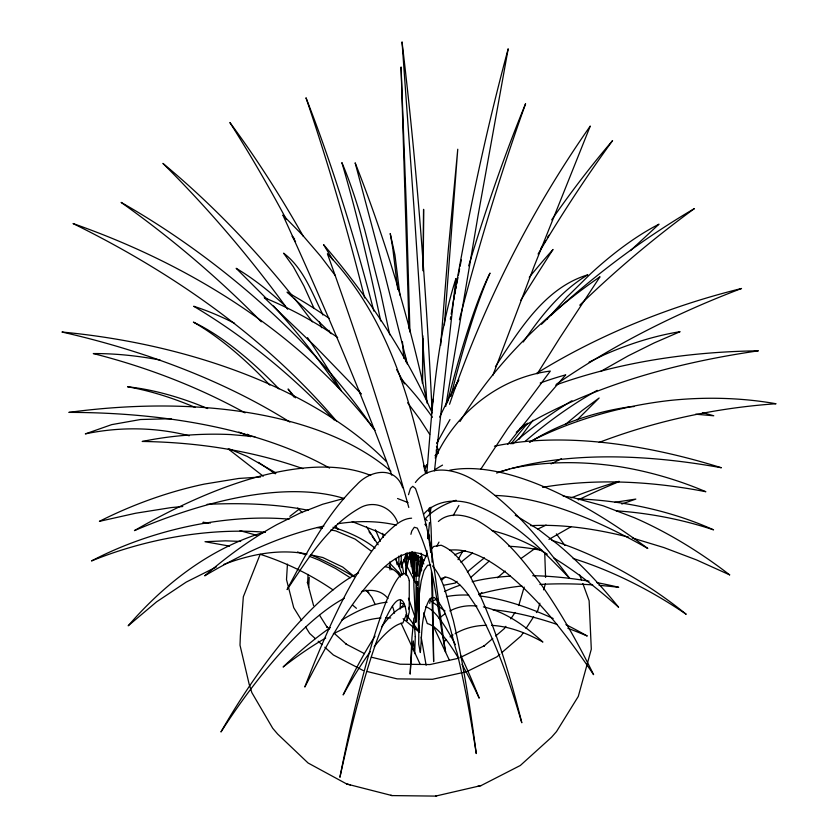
<?xml version="1.0" encoding="UTF-8"?>
<svg xmlns="http://www.w3.org/2000/svg" width="838" height="838" viewBox="0 0 838 838"><rect width="100%" height="100%" fill="white"/><g stroke="black" fill="none" stroke-linecap="round" stroke-linejoin="round"><path stroke-width="1.26" d="M409.677 552.661L409.468 559.302L408.441 557.05M411.249 552.305L411.196 566.54L413.008 552.347M413.155 552.347L413.103 563.964L412.998 553.3M418.728 625.871L418.717 628.427L416.591 581.645M418.759 619.471L418.832 601.558M413.7 552.63L413.658 561.701L412.715 553.845M414.014 557.951L413.867 585.951L415.365 617.973L408.452 598.217M414.391 552.996L414.192 559.302M414.894 552.074L414.841 559.857L413.281 554.829M423.263 270.842L423.588 209.332L423.211 270.8M416.025 560.14L416.036 557.595M414.37 554.829L416.276 558.118L416.308 554.243M422.425 383.511L422.771 335.713M422.52 382.757L422.823 338.657M418.654 590.738L417.492 594.414L417.554 587.92M417.575 585.333L417.607 581.436M417.649 576.251L417.816 555.479M417.932 564.142L418.005 555.248M420.634 556.767L420.477 571.987L421.2 565.503M422.059 566.467L422.143 558.862M424.887 468.442L424.918 465.844M427.799 538.687L427.914 531.229M428.05 535.44L428.134 530.444M429.37 543.003L429.496 535.545M436.65 456.26L436.263 449.891M438.222 453.41L438.305 449.597L436.462 446.329M416.046 617.072L415.826 622.163L415.009 614.872M308.08 574.418L307.609 583.185L307.357 582.117L313.59 605.654M308.698 587.438L309.222 577.382M406.21 575.235L406.734 565.241M287.444 564.131L286.502 579.603L293.719 607.676L301.68 620.56M415.365 617.973L416.077 606.649M417.722 594.016L415.826 622.163L416.172 572.553L418.675 561.219M426.825 473.334C432.261 408.022 435.833 341.412 455.924 278.583L434.493 470.809M427.809 533.408L427.998 530.81M440.631 345.424L448.236 250.541L457.758 149.237L444.391 324.872M417.492 594.414L417.701 591.806M418.906 576.146L420.425 556.579M407.268 559.019L407.813 552.808M426.448 555.699L426.898 550.692M428.04 538.006L429.475 522.472M430.323 513.579L430.921 507.241M421.483 562.906L421.912 559.019M428.742 511.526L429.182 508.121M445.701 406.493L478.079 215.45L508.184 48.803C484.615 136.185 466.158 224.898 451.19 314.145M450.32 319.236L450.75 316.691M453.976 298.998L454.416 296.495M454.856 293.991L455.516 290.231M455.757 288.963L456.239 286.449M456.72 283.925L457.925 277.619M458.407 275.094L459.612 268.789M460.093 266.264L461.309 259.958M410.379 552.389L406.797 567.797L406.797 553.572M429.685 603.339L430.879 598.374M410.903 534.319L411.793 530.978L414.318 527.27L417.293 528.097C435.613 566.519 437.027 610.912 445.627 652.142C436.65 597.62 434.398 540.772 415.48 488.491L412.757 486.291L410.442 488.47L408.504 494.692M539.861 603.182L537.787 610.462L536.404 612.578M543.673 589.837L545.402 583.772M518.743 605.528L524.159 587.061M437.185 443.051L438.284 439.384M449.545 404.272C483.023 305.524 530.464 211.469 590.277 126.046L534.068 266.463L492.859 375.34M406.42 553.007L401.266 567.724L401.213 554.787M406.66 613.667L402.869 623.022A372.606 61.425 -71.9 0 0 374.157 646.643M408.556 608.985L409.499 606.649M260 554.704L243.334 596.792L240.359 635.812L240.003 645.176L249.169 684.269L251.871 692.649L272.717 728.285L277.65 734.067L308.08 762.999L346.743 784.001L392.069 795.587L435.571 796.1L481.106 785.573L520.325 765.482L551.53 737.251L556.505 731.584L578.293 696.42L591.303 649.209L589.124 600.741L582.839 583.541M401.58 560.674L398.888 566.446L398.825 556.086M428.428 534.822L428.867 533.869L430.68 552.588M427.055 553.792L422.614 563.513L418.958 578.356L418.508 627.851L419.545 630.679M435.194 458.051C455.945 412.181 499.961 377.404 550.315 371.077L507.619 428.637L480.656 469.364M436.724 546.449L438.976 542.092M424.384 470.024L427.506 464.273L424.258 468.159M436.734 443.292L443.648 430.816A1184.042 328.664 -51.6 0 1 449.964 419.555M458.03 559.669L462.377 551.823M453.138 515.642L458.92 505.482M540.939 248.341L542.259 246.152M544.239 242.873L545.559 240.695M547.528 237.416L548.848 235.227M460.041 421.472C495.08 363.503 544.438 315.046 600.018 276.75L559.711 338.028L537.242 373.811M495.405 366.677C518.764 330.916 544.438 287.874 587.784 274.833C560.727 291.006 540.751 316.261 523.268 341.998M523.247 632.7L521.173 635.874L501.753 652.655M526.023 628.458L533.628 616.82M505.88 626.332L504.466 628.458L495.687 635.99M510.824 618.863L515.056 612.452M415.376 482.51C429.758 462.775 457.977 469.762 475.439 481.232C513.704 505.984 542.406 542.364 569.599 578.293C540.772 548.408 510.206 516.679 469.814 503.219C453.861 498.683 435.121 501.009 423.756 514.061M400.155 609.058L400.512 599.704M507.66 444.423L532.811 412.977L565.723 374.858A521.707 270.318 21.5 0 0 540.206 383.039M400.627 608.126L404.042 604.208A270.59 83.957 -55.5 0 0 400.438 603.046M547.046 319.257L567.033 296.966L590.738 273.638A210.506 80.94 -51.6 0 1 659.003 224.186L630.469 250.625M577.214 419.859L599.149 397.998L582.263 410.452L565.493 424.374M424.688 519.351L429.716 514.27M431.088 549.141L433.749 546.47L441.144 545.224C461.759 553.688 469.929 577.131 480.006 595.221C498.359 636.136 510.971 679.325 521.802 722.765C509.734 682.53 496.567 642.201 475.649 605.581C467.803 594.425 460.24 580.493 445.921 577.078L440.463 578.702M479.189 595.106L481.86 592.476M470.809 577.424L489.151 561.104M497.447 577.77L505.167 571.045M499.815 654.331L496.903 656.845L467.761 671.154M492.754 638.504L483.976 646.035L484.553 645.658L460.02 657.62M516.26 432.251L525.95 424.049M438.368 521.487C448.927 511.725 465.048 514.605 476.885 520.377C503.449 535.189 522.64 559.627 540.5 583.615A242.884 63.028 67.3 0 1 593.597 674.663C568.52 637.749 541.411 601.401 506.613 573.014C490.282 561.01 471.186 548.094 449.964 550.116M443.512 642.076L446.308 639.834M289.854 516.323L299.103 509.2M439.007 618.318L445.46 613.406M521.246 558.338L535.325 548.272M600.542 371.506L628.322 355.783L654.195 342.92L680.1 331.68A195.003 98.842 -29.6 0 0 603.737 355.019L589.093 362.163M530.108 441.982C560.454 423.284 594.938 411.804 630.166 406.755L634.052 406.577M450.037 636.849L453.054 634.995M455.065 633.758C464.545 628.175 475.607 625.326 486.595 625.347M548.963 539.368L571.076 526.725M529.448 442.139L533.9 439.646C576.481 418.801 622.613 405.843 669.677 400.48A223.683 125.009 -3.7 0 1 776.051 403.748C715.6 407.949 655.819 420.875 599.17 442.401M520.094 428.228C592.707 385.396 675.438 362.844 758.359 350.818C690.9 351.74 623.273 361.482 559.417 383.731L555.772 385.187M216.235 567.033L186.214 582.096L156.549 601.873L128.183 625.797C164.143 584.264 209.27 548.932 262.388 532.738L264.913 532.235M551.048 463.906L561.46 458.721M449.88 610.975C458.04 606.523 467.751 604.973 476.948 606.115M537.902 529.029L546.125 525.07M621.827 504.015L635.822 499.081L614.82 502.308M223.61 564.529C249.902 554.505 279.044 548.513 306.991 554.054M498.757 472.066L509.546 469.029M343.894 498.474L322.661 504.246L300.182 513.003L276.781 524.672A210.914 90.682 -44.1 0 0 204.723 575.821C241.103 554.253 279.923 536.027 321.321 526.599L323.856 526.149M435.571 796.1L436.776 795.807M477.524 786.421L481.106 785.573M466.598 671.73L432.481 679.283L397.128 678.874L366.992 671.458M458.857 658.197L429.967 664.555L400.061 664.209L371.36 657.191M443.784 585.228L455.285 583.049A321.184 152.254 -19.2 0 1 457.098 581.321M337.766 523.729C357.135 520.859 377.184 520.576 396.322 525.112M511.945 468.348C547.298 460.869 583.845 461.267 619.46 466.672A205.53 111.119 18.9 0 1 705.847 491.717C652.184 481.326 596.635 478.152 542.553 487.328M411.605 518.188C400.512 518.722 392.498 527.689 384.872 534.717C369.6 551.991 357.899 571.956 346.869 592.11A243.711 46.603 -72.1 0 0 304.812 687.024C326.778 644.883 349.121 601.443 383.5 567.892C394.489 557.982 411.657 546.554 426.081 556.589M182.778 506.498L171.245 507.577L135.662 513.233L99.418 521.341A232.283 120.662 -23.6 0 1 204.273 484.102L238.788 478.456L260.534 477.031M430.68 565.084L427.569 565.252L424.07 570.615L421.263 580.682L419.168 594.938L418.696 644.087L420.33 652.53C422.174 634.544 420.728 614.809 429.957 598.604L434.252 597.41C449.126 611.667 450.739 634.492 457.15 653.116C465.132 686.28 471.019 719.884 476.256 753.561C470.369 708.854 463.54 664.199 453.295 620.256C447.482 602.019 445.366 580.87 432.502 565.912M530.779 525.677C563.733 523.96 596.666 529.176 628.573 537.127M171.151 418.728L140.543 419.513L111.684 424.636L85.34 433.885C119.541 426.689 155.355 427.097 189.231 435.77M207.122 504.329C240.977 502.821 275.168 503.743 308.478 510.342M415.219 555.584L416.276 558.118L414.915 555.751M142.334 441.458C196.783 442.275 251.431 450.404 302.864 468.651M240.705 541.432L225.579 540.835L205.017 541.704L229.56 546.125M695.634 414.213L713.767 415.774L702.778 412.642M254.825 436.661L230.597 434.555A202.325 112.837 -2.2 0 0 142.345 441.458M491.697 625.368C509.871 626.374 527.123 633.329 542.898 642.034C525.782 626.499 506.351 612.044 483.39 606.869M563.146 496.075L573.066 497.604L603.192 505.796L634.46 517.748A236.044 111.381 38 0 1 729.647 574.868M317.225 527.521L322.169 528.422M330.811 529.983L335.755 530.873L355.155 539.138L371.412 551.215M416.276 558.118L416.015 558.066A602.072 288.23 24.6 0 0 415.281 555.699M310.647 554.861L322.84 557.542L342.794 567.106L354.39 576.649M390.78 795.272L392.069 795.587M346.743 784.001L350.399 784.923M492.021 530.601C511.589 535.335 530.056 543.925 547.308 554.18M352.159 521.603L378.168 531.9L384.862 535.44M297.532 551.991L305.765 554.808M632.365 537.986L663.926 547.581L696.451 559.889L729.647 574.868M260.409 554.358C286.146 562.686 310.699 574.627 333.032 589.921M397.547 498.516L408.001 502.58M238.799 432.094L250.541 436.682M309.191 556.181L319.456 560.287L335.483 568.447L350.368 577.811M229.34 448.938L247.179 456.417L276.111 472.999M515.276 515.244L538.645 529.574L558.286 544.794A212.894 78.049 55.2 0 1 618.591 607.225C598.311 589.313 577.141 572.26 554.033 558.118M364.446 653.609L346 644.066L346.586 644.453L334.194 633.298M363.231 670.536L333.346 654.97L324.809 647.219M245.063 412.862C197.37 386.548 146.074 366.95 93.29 353.563A220.111 119.027 17.9 0 1 160.079 360.047M258.46 462.356L275.377 473.816M337.672 337.505C314.763 321.562 290.021 308.353 264.253 297.658L315.413 346.597L361.063 393.724M411.908 551.551L423.976 560.695M445.041 610.996L431.58 601.464A266.117 107.285 41.4 0 1 437.247 599.118M228.24 448.938L263.237 476.214M403.109 618.664L419.524 632.407M352.515 605.015L356.433 608.304M329.428 629.003L326.569 626.426L327.061 627.191L319.645 615.343M315.329 638.608L309.641 633.444L305.661 627.002M318.178 641.196L321.97 644.642M365.923 590.015L368.772 592.655M297.689 508.017L302.256 512.615M401.549 575.476L390.77 564.33A304.76 91.258 57.4 0 0 389.712 561.963M267.312 299.428L236.159 268.307A191.074 73.011 53.1 0 1 285.088 305.797M424.856 524.242L426.584 526.096M334.257 420.058C292.829 376.032 245.691 337.19 193.683 306.258A193.505 90.075 39.8 0 1 234.588 323.311M273.555 305.985C296.966 331.942 318.869 359.282 338.72 388.067M335.451 526.872L337.086 528.747M407.614 402.774L420.006 419.367L429.705 434.356M423.703 465.394L425.306 467.332M336.813 421.462C265.07 336.845 172.115 272.298 73.053 223.547C189.168 264.242 299.239 331.984 374.995 430.344M335.2 525.656L338.353 529.585M425.474 518.67L427.087 520.702M406.231 614.694L419.691 632.187M420.676 556.83L422.216 558.841M335.326 275.608L320.692 256.281L302.434 235.017L282.867 215.073C322.043 300.538 358.957 387.072 391.775 475.188M366.73 590.57L371.978 597.536L375.162 604.502M556.38 533.869L564.875 545.465M366.573 526.872L378.168 544.763M295.563 241.742L292.19 236.274A189.032 50.793 66.4 0 1 294.599 238.935M402.669 487.789C395.075 465.195 369.579 470.296 356.6 484.919C326.37 514.469 306.666 552.619 287.099 589.585C307.651 559.355 327.752 525.573 360.759 507.461C374.806 499.951 392.079 507.65 397.442 522.2M403.665 559.868L415.543 582.892M432.827 625.033L449.482 660.47M401.025 623.084L420.215 664.387M313.988 308.29L303.953 286.062L293.373 266.777L283.59 253.17C302.979 267.689 311.61 291.666 321.918 312.689L322.86 315.036M328.936 330.319L329.879 332.665M319.268 321.593L321.614 327.679M579.707 574.931L581.499 579.854M425.777 524.054L426.636 526.432M420.969 557.28L423.054 563.377M423.651 612.882L427.275 623.587A373.203 54.47 74.9 0 1 458.365 658.092M408.797 507.472C385.229 421.818 357.512 337.347 327.407 253.788C384.506 312.867 410.285 394.363 425.505 473.323M420.959 553.185L423.756 564.047M407.404 364.205L385.354 276.571L355.144 162.823C385.899 240.81 409.855 321.446 427.286 403.434M380.661 320.944L380.159 318.471C369.16 266.107 356.936 213.962 341.873 162.603A206.242 28.314 78.8 0 1 364.771 230.073L380.599 292.368L389.743 334.812M424.143 465.813L424.604 468.316M396.007 558.579L397.128 564.686M421.158 637.058L426.133 665.246M398.469 572.218L398.909 574.763M382.704 533.356L383.375 537.221M401.591 561.303L403.78 574.051M429.643 507.933L431.088 528.181L432.083 562.12M420.341 559.889L421.661 570.228M399.936 295.091L394.918 254.909L390.225 233.519L392.781 248.268L397.767 289.487M405.341 355.385L405.833 361.817M402.46 341.778L403.769 358.329M426.783 401.287L414.255 211.637L402.031 41.9C416.633 164.363 426.123 287.392 432.062 410.568M416.308 575.14L416.172 572.553L416.35 576.45M426.175 470.631L426.27 473.187M544.773 554.148L545.58 577.392M431.455 571.589L433.634 661.664A216.235 3.08 89.7 0 0 432.481 580.619L432.377 575.685M415.721 555.898L416.276 576.418M409.96 332.068L406.461 210.307L401.067 66.977L409.049 328.967M413.941 561.439L414.391 579.655M389.942 563.628L390.026 569.966M405.77 554.044L405.791 574.7M295.468 397.83A236.431 73.629 57.1 0 0 288.062 389A304.76 91.258 57.4 0 1 293.824 396.929M395.442 558.569A236.431 73.629 57.1 0 1 402.408 574.994M389.23 565.629A240.276 100.11 40.2 0 1 392.027 569.809M207.96 523.341A330.654 163.096 3.1 0 0 202.911 522.346A251.536 128.067 2.2 0 1 210.464 522.996M240.003 530.726A330.654 163.096 3.1 0 1 256.774 535.377M310.531 554.641A330.654 163.096 3.1 0 1 353.825 576.68M325.731 638.022A365.536 110.543 -54.6 0 0 283.118 667.017A270.59 83.957 -55.5 0 1 330.361 627.589M333.356 633.832A365.536 110.543 -54.6 0 1 381.007 617.941M385.543 617.753A365.536 110.543 -54.6 0 1 390.676 617.973M341.558 620.225A270.59 83.957 -55.5 0 1 387.114 602.187M370.375 651.618A372.606 61.425 -71.9 0 0 343.151 694.922A274.298 46.31 -72.4 0 1 375.047 636.115M381.5 626.866A274.298 46.31 -72.4 0 1 404.953 606.345M462.031 664.429A373.203 54.47 74.9 0 1 479.189 698.159A274.602 41.031 75.3 0 0 460.973 655.945M425.662 606.827A274.602 41.031 75.3 0 1 455.338 644.642M446.424 596.635A266.117 107.285 41.4 0 1 468.777 595.085M479.629 595.954A266.117 107.285 41.4 0 1 553.164 618.507M565.891 624.603A266.117 107.285 41.4 0 1 587.26 636.021A357.124 140.072 40.4 0 0 567.881 628.291M492.859 609.75A357.124 140.072 40.4 0 1 557.218 624.488M444.444 591.586A259.56 124.338 22.1 0 1 460.072 585.217M472.171 581.729A259.56 124.338 22.1 0 1 510.426 576.156M532.748 575.706A259.56 124.338 22.1 0 1 589.062 581.216M596.708 582.588A259.56 124.338 22.1 0 1 618.695 587.291A345.057 160.487 21 0 0 599.107 585.353M478.666 594.32A345.057 160.487 21 0 1 521.875 585.982M539.892 584.474A345.057 160.487 21 0 1 592.707 584.882M441.458 580.535A246.131 120.651 -18.5 0 1 444.947 576.984M460.942 562.319A246.131 120.651 -18.5 0 1 472.601 552.944M571.076 497.94A246.131 120.651 -18.5 0 1 619.114 481.337M467.384 571.966A321.184 152.254 -19.2 0 1 484.448 557.867M578.325 499.898A321.184 152.254 -19.2 0 1 619.104 481.62M510.939 443.931A236.829 77.232 -54.3 0 1 527.668 423.2M519.047 439.259A305.42 95.804 -54.6 0 1 533.115 420.163M411.322 552.755A233.09 17.189 83.3 0 1 413.103 573.737L410.191 557.218A299.271 21.16 83.3 0 0 409.751 552.315M416.538 568.876A196.616 26.062 -77.5 0 1 417.523 559.941M447.283 402.921A196.616 26.062 -77.5 0 1 490.021 273.083A196.427 25.842 -77.5 0 0 450.865 396.28M512.846 443.836A201.623 88 -39.8 0 1 571.945 400.711M525.017 441.511A201.853 87.571 -39.9 0 1 597.211 390.34M578.115 498.903A205.121 109.443 9.2 0 1 713.536 529.836A212.517 112.323 8.7 0 0 616.244 510.824M551.823 540.321A209.856 99.596 32.5 0 1 686.207 614.296A218.163 102.718 32 0 0 573.14 558.475M454.605 554.829A218.163 102.718 32 0 1 465.341 550.755M508.813 546.271A218.163 102.718 32 0 1 542.5 550.576M385.428 566.781A217.346 65.521 -59.5 0 1 400.396 577.005M358.601 572.899A217.346 65.521 -59.5 0 0 220.96 731.962A226.826 67.92 -59.2 0 1 344.271 598.29M361.471 591.492A226.826 67.92 -59.2 0 1 387.994 598.5M392.373 606.167A226.826 67.92 -59.2 0 1 394.489 613.196M289.162 519.172A207.646 108.28 -14.7 0 0 91.51 560.936A215.387 111.255 -14.3 0 1 265.279 532.245M333.011 527.28A207.646 108.28 -14.7 0 1 375.089 548.125M195.275 407.467A203.644 95.417 32.2 0 0 127.575 386.779A203.257 95.783 32 0 1 207.677 408.546M247.367 434.252A203.644 95.417 32.2 0 1 250.656 436.252M369.076 531.753A203.257 95.783 32 0 1 370.626 533.984M372.145 536.215A203.257 95.783 32 0 1 375.036 540.657M269.826 385.103A199.517 70.277 52.8 0 0 193.389 322.127A199.454 70.727 52.7 0 1 278.918 388.863M375.372 529.731A199.454 70.727 52.7 0 1 380.295 541.379M329.564 468.086A529.187 265.709 -13 0 0 68.863 412.39A416.465 217.901 -14.7 0 1 390.906 471.228M289.822 422.048A501.47 258.251 6.3 0 0 61.949 332.026A400.501 215.429 5 0 1 386.391 461.57M261.341 321.813A461.015 200.565 38.6 0 0 121.101 202.398A382.484 173.801 38.1 0 1 373.277 428.291M292.63 296.181A375.141 145.927 49.5 0 0 162.928 163.41A449.838 167.244 49.9 0 1 287.633 309.243M294.253 298.223A375.141 145.927 49.5 0 1 312.427 321.823M358.339 389.775A375.141 145.927 49.5 0 1 360.979 394.164M307.525 337.63A449.838 167.244 49.9 0 1 341.276 390.749M286.428 219.546A438.923 120.253 62.9 0 0 229.884 122.526A367.798 105.63 62.7 0 1 303.209 236.19M364.635 297.919A432.293 69.606 75 0 0 305.985 97.784A363.336 61.415 74.9 0 1 373.832 311.076M459.413 319.728A432.869 71.188 -74.1 0 1 525.573 103.744A363.86 62.819 -74 0 0 468.693 265.835M431.172 409.007A363.86 62.819 -74 0 1 433.445 398.909M454.835 388.036A369.998 115.958 -59.1 0 1 458.637 379.981M551.708 219.839A369.998 115.958 -59.1 0 1 612.578 140.606A441.867 132.163 -59.3 0 0 538.08 254.061M541.526 324.222A382.044 170.418 -39 0 1 547.036 319.016M550.755 315.559A382.044 170.418 -39 0 1 694.419 208.578A459.947 196.417 -39.6 0 0 579.739 305.21M556.348 384.275A477.964 238.243 -19 0 1 741.546 288.492A389.733 202.723 -18 0 0 536.603 373.339M434.964 455.778A389.733 202.723 -18 0 1 438.442 451.996M434.66 469.877A435.299 210.453 29.1 0 1 442.537 465.1M494.41 446.214A435.299 210.453 29.1 0 1 721.371 467.751A546.931 255.349 27.5 0 0 496.609 473.061M449.618 470.244A452.981 166.877 51 0 1 647.784 548.471A577.791 206.546 49.5 0 0 495.143 495.457M430.68 513.495A577.791 206.546 49.5 0 1 456.092 500.276M344.387 498.558A572.846 227.349 -42.5 0 0 134.436 530.601A450.498 184.769 -44.1 0 1 370.689 475.439M329.334 318.461A328.852 178.222 22.8 0 0 287.057 292.137A1388.587 522.189 27.8 0 1 331.356 333.734M400.365 378.252A328.852 178.222 22.8 0 1 432.418 417.314M432.136 412.914A316.617 130.236 50.8 0 0 323.541 244.623A1179.359 337.065 52.7 0 1 332.77 259.749M396.657 369.673A1179.359 337.065 52.7 0 1 404.461 383.835M520.67 300.465A1184.042 328.664 -51.6 0 1 553.038 249.483A317.413 126.988 -49.9 0 0 529.27 277.284M439.667 417.104A317.413 126.988 -49.9 0 1 458.805 379.939M409.279 580.566L409.227 612.054L407.1 620.529A229.717 26.104 -79 0 0 339.914 777.297A219.797 25.119 -79.1 0 1 409.279 580.566M415.281 636.524L414.705 653.63L413.333 640.976L411.688 651.901L410.149 674.119L411.971 637.414L413.888 618.025L415.281 636.524"/></g></svg>
